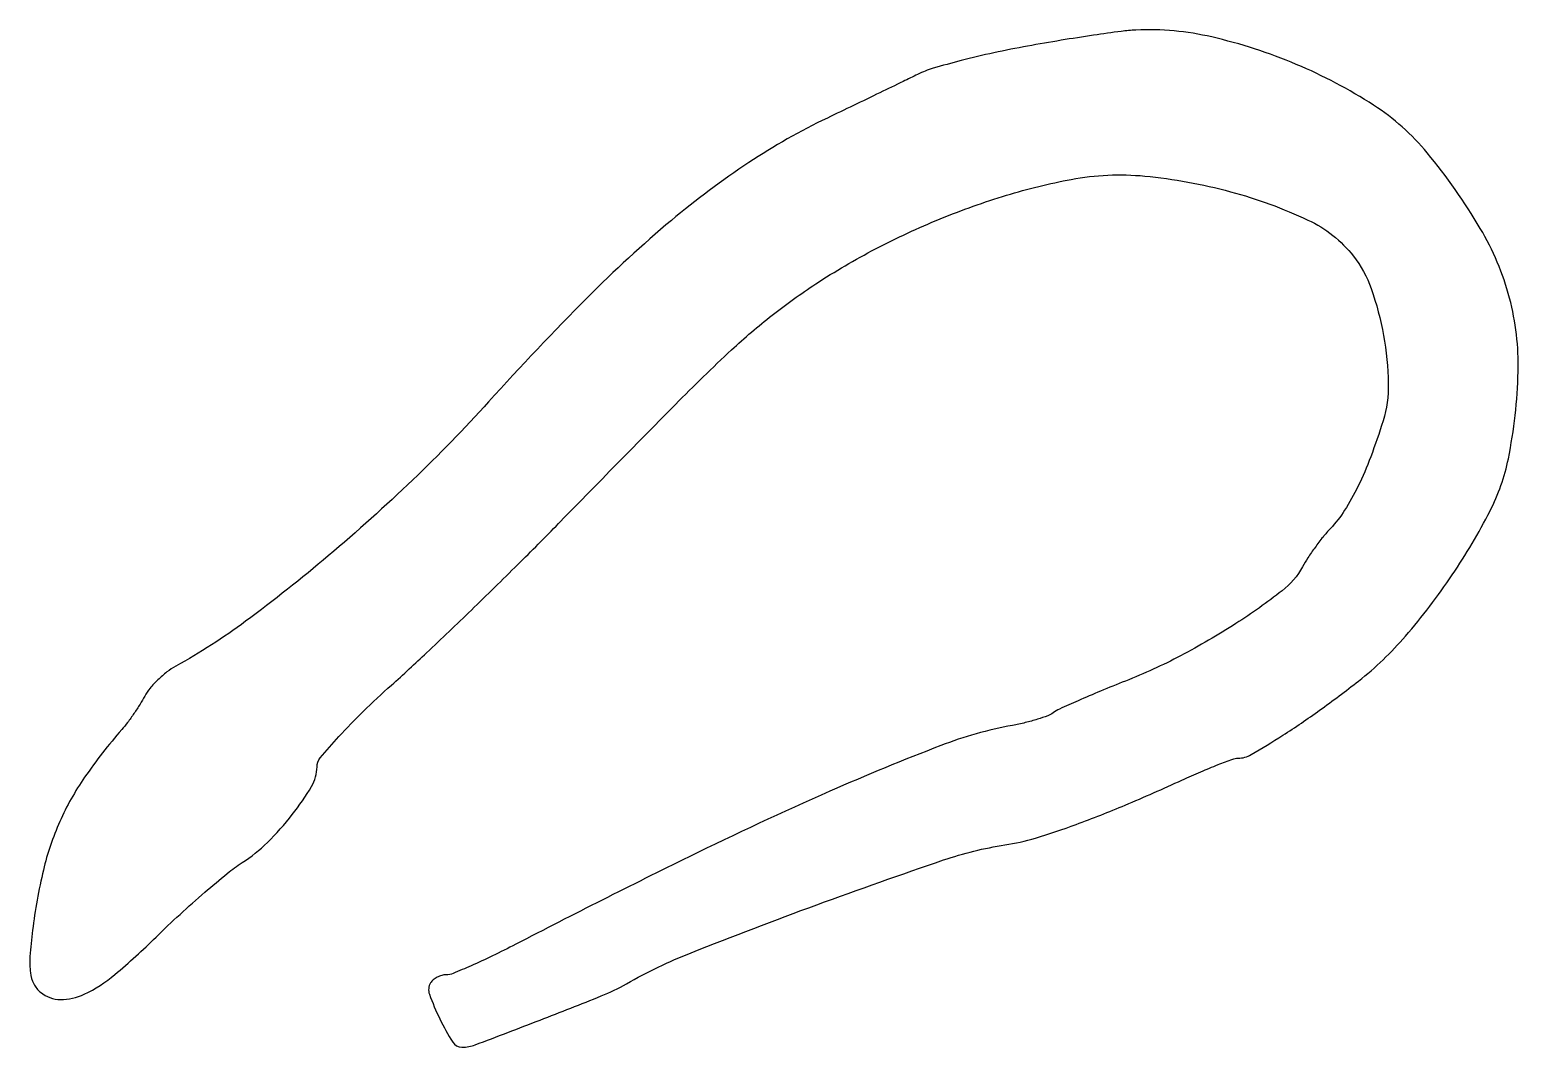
# Model space of a CAD drawing. Extents: x 0 to 165, y 0 to 113.
import ezdxf

# ---------------------------------------------------------------- set-up
doc = ezdxf.new("R2010")
doc.units = 0

msp = doc.modelspace()

# ---------------------------------------------------------------- linework, layer by layer
msp.add_lwpolyline([(110.667302, 110.844297, 0.008873), (106.937633, 110.102114, 0.009427), (103.311645, 109.241525, 0.009087), (100.221933, 108.386236, 0.042242), (98.5, 107.713079, -0.001406), (96.894339, 106.928952, -0.000372), (94.325, 105.685511, -0.000378), (91.399999, 104.275355, -0.000388), (88.5, 102.882724, 0.034559), (79.81173, 97.954065, 0.028065), (71.228954, 91.547562, 0.022934), (61.935588, 83.007336, 0.011612), (51, 71.46754, -0.017802), (42.602075, 62.822475, -0.015659), (33.253065, 54.405552, -0.016227), (24.093384, 47.160463, -0.03294), (16.368701, 42.19929, 0.038848), (15.388565, 41.553336, 0.027175), (14.38882, 40.685824, 0.027533), (13.516712, 39.74348, 0.050107), (12.93235, 38.873596, -0.017288), (12.411682, 37.976687, -0.010497), (11.737844, 36.951624, -0.010513), (11.025731, 35.961593, -0.01821), (10.387789, 35.174306, 0.028042), (6.276547, 29.891659, 0.046799), (3.519637, 24.983043, 0.046464), (1.711199, 19.622148, 0.027191), (0.509581, 12.947584, 0.012786), (0.223371, 10.041882, 0.050331), (0.273612, 8.245754, 0.085057), (0.649534, 7.022911, 0.102891), (1.396477, 6.085916, 0.172421), (3.590689, 5.281882, 0.114307), (6.23531, 5.867357, 0.063579), (9.616777, 8.046627, 0.018855), (14.181226, 12.19077, -0.007749), (16.835845, 14.710722, -0.007579), (19.586676, 17.166173, -0.007499), (22.065283, 19.24781, -0.028139), (23.709584, 20.439919, 0.0511), (26.503407, 22.667706, 0.033096), (29.260686, 25.752689, 0.031624), (31.404547, 28.88656, 0.134997), (32, 31.051794, -0.175826), (32.353373, 32.025623, -0.010704), (34.423437, 34.39732, -0.014917), (37.089335, 37.153037, -0.010413), (40.25, 40.105213, 0.006513), (44.137184, 43.679626, 0.003036), (49.087852, 48.409583, 0.003007), (54.223824, 53.436693, 0.004199), (58.751199, 57.997699, -0.001375), (71.676732, 71.167209, -0.010512), (77.89639, 77.209982, -0.021391), (82.387071, 81.047838, -0.021021), (87.214808, 84.511652, -0.025062), (93.830879, 88.39002, -0.022912), (100.999618, 91.714994, -0.023177), (108.347691, 94.331824, -0.027521), (115.5, 96.087769, -0.070252), (123.63765, 96.45784, -0.042602), (133.137049, 94.72943, -0.042908), (141.714331, 91.589764, -0.117441), (146.738098, 87.605825, -0.083182), (148.715757, 83.990347, -0.039072), (150.071347, 78.82074, -0.039066), (150.607698, 73.488706, -0.081074), (150.027272, 69.358975, -0.014457), (148.658367, 65.366877, -0.02383), (147.246852, 62.091528, -0.028299), (145.770084, 59.458423, -0.046176), (144.201246, 57.437003, 0.018287), (143.37739, 56.489519, 0.012037), (142.49716, 55.343748, 0.012117), (141.693504, 54.185947, 0.022789), (141.11132, 53.208004, -0.105639), (138.849801, 50.533332, -0.021222), (133.729946, 46.909303, -0.022693), (127.607771, 43.337401, -0.02664), (121.5, 40.539895, 0.004013), (118.745975, 39.426256, 0.005342), (116.2625, 38.367532, 0.003836), (114.20154, 37.443861, 0.053117), (113.5, 37.027956, -0.0705), (112.898674, 36.699052, -0.01494), (111.765625, 36.311126, -0.015358), (110.413275, 35.937909, -0.014051), (109, 35.636002, 0.04613), (101.051054, 33.397053, 0.012063), (88.785001, 28.342504, 0.010352), (73.190099, 21.082436, 0.005362), (54, 11.403685, -0.006718), (51.42348, 10.112934, -0.009094), (49.059524, 9.020759, -0.006548), (47.063392, 8.173244, -0.093449), (46.309017, 8.018705, 0.064576), (45.81318, 7.946464, 0.05101), (45.308389, 7.747424, 0.052396), (44.870464, 7.459124, 0.082767), (44.575068, 7.121463, 0.229705), (44.446115, 5.86157, 0.026023), (45.598791, 3.147447, 0.025354), (47.020685, 0.571341, 0.259542), (48.047211, 0, 0.090506), (49.519563, 0.268715, 0.001784), (56.694053, 3.007033, 0.003544), (63.474741, 5.678175, 0.03411), (66.264224, 7.027534, -0.035477), (73.428203, 10.468865, -0.006316), (87.324565, 15.767212, -0.005801), (101.358271, 20.731876, -0.044081), (108.164828, 22.399856, 0.035602), (111.53779, 23.16612, 0.014127), (116.045145, 24.673889, 0.012086), (121.46855, 26.810153, 0.007398), (127.762334, 29.577129, -0.00596), (129.856945, 30.505193, -0.008127), (131.767972, 31.288282, -0.005665), (133.379602, 31.897332, -0.087721), (133.960295, 32, 0.13306), (135.414718, 32.394029, 0.010099), (138.92151, 34.540837, 0.013507), (143.000841, 37.310996, 0.010389), (147.304797, 40.544547, 0.048815), (152.503584, 45.512137, 0.029391), (157.681925, 52.298268, 0.029447), (161.870008, 59.378206, 0.0693), (163.895156, 65.159768, 0.043261), (164.981407, 74.811488, 0.071305), (164.026653, 82.950966, 0.069201), (160.791143, 90.661257, 0.038392), (154.917665, 99.024832, 0.077483), (148.984309, 104.304271, 0.043379), (140.42319, 108.82441, 0.043027), (131.061189, 111.855133, 0.067907), (122.667302, 112.625096, 0.021986), (121.037069, 112.481105, 0.003816), (117.973814, 112.050384, 0.004141), (114.384751, 111.487348, 0.003698)], format="xyb", close=True)

doc.saveas('drawing.dxf')
